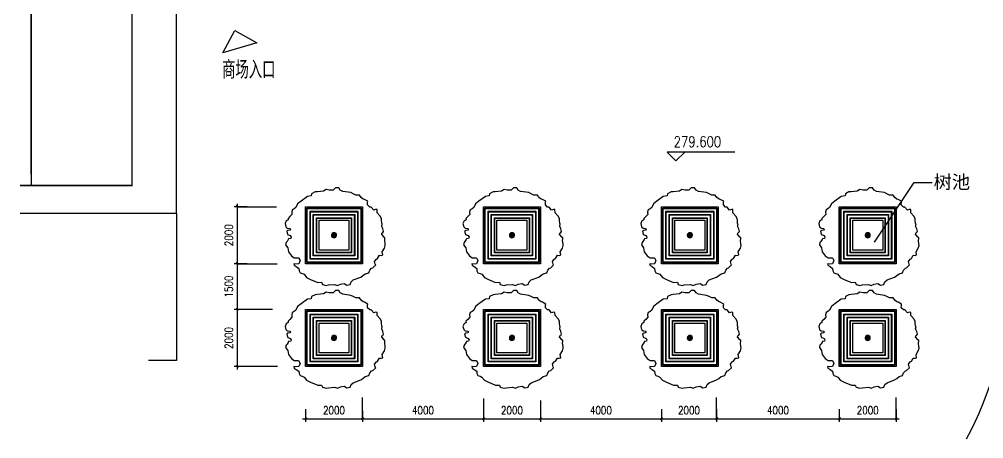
# Model space of a CAD drawing. Extents: x 249174 to 363784, y -3149 to 82603.
# Drawn here: x 249333 to 281856, y -3149 to 10978 of the extents above; entities that cross this region are included whole.
import ezdxf
from ezdxf.enums import TextEntityAlignment as Align

# ---------------------------------------------------------------- set-up
doc = ezdxf.new("R2010")
doc.units = 0
doc.header["$LTSCALE"] = 1000
doc.header["$MEASUREMENT"] = 0
doc.linetypes.add('DASH', pattern=[0.35, 0.25, -0.1])
doc.linetypes.add('DOTE', pattern=[2.42, 2, -0.2, 0.02, -0.2])
doc.layers.get('0').update_dxf_attribs({"linetype": 'CONTINUOUS'})
doc.layers.get('DEFPOINTS').update_dxf_attribs({"color": 6, "linetype": 'CONTINUOUS'})
for name, color, linetype in [('111', 4, 'CONTINUOUS'), ('3', 84, 'CONTINUOUS'), ('7', 7, 'CONTINUOUS'), ('BB', 5, 'CONTINUOUS'), ('DIM', 3, 'CONTINUOUS'), ('DOTE', 4, 'DOTE'), ('LAYER1', 7, 'CONTINUOUS'), ('LAYER7', 8, 'CONTINUOUS'), ('LAYER8', 84, 'CONTINUOUS'), ('PUB_TEXT', 7, 'CONTINUOUS'), ('WALL', 255, 'CONTINUOUS')]:
    doc.layers.add(name, color=color, linetype=linetype)
doc.styles.add('DIM_FONT', font='SIMPLEX', dxfattribs={"width": 0.8})
doc.styles.add('HZ1', font='txt', dxfattribs={"width": 0.75, "height": 8, "bigfont": 'HZTXT.SHX'})
doc.styles.add('STSL', font='TIMES.TTF')
doc.dimstyles.new('NORMAL', dxfattribs={"dimtxt": 200, "dimasz": 1, "dimexe": 250, "dimexo": 300, "dimgap": 150, "dimtad": 1, "dimdec": 0, "dimzin": 0, "dimtxsty": 'DIM_FONT', "dimblk": '_DIMX', "dimblk1": '_DIMX', "dimblk2": '_DIMX', "dimsah": 1, "dimcen": 100, "dimdle": 250, "dimclrd": 3, "dimclre": 3, "dimclrt": 7, "dimazin": 3, "dimtfac": 1, "dimtdec": 0, "dimtix": 1, "dimtmove": 0, "dimatfit": 3, "dimtolj": 1, "dimtzin": 0})

# ---------------------------------------------------------------- blocks, each defined once
blk = doc.blocks.new('A$C145008A3')
at = {"layer": 'LAYER7'}
h = blk.add_hatch(dxfattribs=at)
h.set_pattern_fill('ANSI31', color=256, style=0)
h.set_pattern_definition([(45, (-105682.65304, 2901.07891), (-0.08838834765, 0.08838834765), [])])
h.paths.add_polyline_path([(750, 672, 1), (678, 672, 1)])
blk.add_circle((714, 672), 36.4, dxfattribs=at)
at = {"layer": 'LAYER8'}
blk.add_lwpolyline([(683, 19), (593, 12), (562, 8), (507, 23), (496, 54), (440, 52), (337, 100), (281, 129), (246, 177), (219, 190), (189, 200), (175, 230), (172, 264), (137, 290), (106, 310), (103, 331), (72, 342), (49, 376), (51, 423), (69, 448), (108, 457), (111, 471), (99, 480), (72, 480), (53, 489), (55, 537), (92, 561), (99, 584), (90, 602), (60, 600), (53, 613), (30, 634), (16, 646), (0, 680), (23, 728), (23, 784), (54, 851), (89, 888), (151, 896), (164, 942), (136, 983), (95, 979), (67, 971), (67, 992), (94, 1017), (125, 1048), (122, 1083), (131, 1115), (159, 1129), (184, 1146), (211, 1198), (262, 1237), (356, 1300), (411, 1307), (418, 1339), (469, 1363), (501, 1363), (591, 1371), (628, 1396), (674, 1382), (730, 1383), (764, 1414), (813, 1414), (834, 1380), (868, 1359), (983, 1339), (1018, 1323), (1056, 1302), (1109, 1299), (1130, 1264), (1161, 1241), (1178, 1237), (1227, 1206), (1223, 1193), (1221, 1154), (1252, 1123), (1272, 1120), (1307, 1078), (1335, 1085), (1356, 1083), (1356, 1037), (1398, 989), (1416, 954), (1417, 931), (1420, 882), (1429, 859), (1431, 845), (1418, 833), (1405, 806), (1393, 792), (1401, 770), (1414, 765), (1429, 751), (1428, 731), (1427, 713), (1417, 670), (1431, 640), (1425, 632), (1430, 583), (1433, 560), (1421, 523), (1387, 469), (1394, 424), (1373, 418), (1345, 420), (1317, 374), (1297, 367), (1271, 332), (1280, 294), (1286, 281), (1242, 244), (1225, 237), (1199, 209), (1183, 171), (1132, 160), (1098, 134), (1066, 112), (955, 74), (924, 48), (909, 11), (861, 4), (822, 29), (767, 21), (724, 0)], close=True, dxfattribs=at)
blk = doc.blocks.new('A$C5CEE05E3')
at = {"layer": 'LAYER1', "xscale": 1.495, "yscale": 1.495, "zscale": 1.495}
blk.add_blockref('A$C145008A3', (0, 0), dxfattribs=at)
blk = doc.blocks.new('TREE-1')
at = {"layer": 'LAYER1'}
blk.add_lwpolyline([(799, -800), (-800, -800), (-800, 799), (799, 799)], close=True, dxfattribs=at)
at = {"layer": 'LAYER7'}
for points in [[(762, -762), (-762, -762), (-762, 762), (762, 762)], [(751, -752), (-752, -752), (-752, 751), (751, 751)], [(672, -672), (-672, -672), (-672, 672), (672, 672)], [(661, -662), (-662, -662), (-662, 661), (661, 661)], [(581, -582), (-582, -582), (-582, 581), (581, 581)], [(571, -572), (-572, -572), (-572, 571), (571, 571)], [(491, -492), (-492, -492), (-492, 491), (491, 491)], [(481, -482), (-482, -482), (-482, 481), (481, 481)], [(419, -420), (-420, -420), (-420, 419), (419, 419)]]:
    blk.add_lwpolyline(points, close=True, dxfattribs=at)
at = {"layer": 'LAYER7', "xscale": -1.3, "yscale": 1.3, "zscale": 1.3, "rotation": 190.6488377411319}
blk.add_blockref('A$C5CEE05E3', (-1605, 1027), dxfattribs=at)
blk = doc.blocks.new('A$C269D3559')
at = {"layer": 'DOTE', "linetype": 'BYBLOCK', "xscale": 1.2, "yscale": 1.2, "zscale": 1.2}
blk.add_blockref('TREE-1', (1653, 1696), dxfattribs=at)
blk = doc.blocks.new('_OBLIQUE')
at = {"color": 0, "linetype": 'BYBLOCK'}
blk.add_line((-0.5, -0.5), (0.5, 0.5), dxfattribs=at)
blk = doc.blocks.new('*D246')
at = {"color": 3, "linetype": 'BYBLOCK'}
for p, q in [((276823, -53856), (276823, -54638)), ((278742, -53922), (278742, -54638)), ((276723, -54538), (278842, -54538))]:
    blk.add_line(p, q, dxfattribs=at)
at = {"layer": 'DEFPOINTS', "color": 0, "linetype": 'BYBLOCK'}
for p in [(276823, -53756), (278742, -53822), (278742, -54538)]:
    blk.add_point(p, dxfattribs=at)
at = {"color": 3, "linetype": 'BYBLOCK', "xscale": 75, "yscale": 75, "zscale": 75, "rotation": 180}
blk.add_blockref('_OBLIQUE', (276823, -54538), dxfattribs=at)
at = {"color": 3, "linetype": 'BYBLOCK', "xscale": 75, "yscale": 75, "zscale": 75}
blk.add_blockref('_OBLIQUE', (278742, -54538), dxfattribs=at)
at = {"color": 7, "linetype": 'BYBLOCK', "insert": (277782, -54253), "char_height": 270, "attachment_point": 5, "style": 'DIM_FONT'}
blk.add_mtext('\\A1;2000', dxfattribs=at)
blk = doc.blocks.new('_DIMX')
blk.add_line((-150, 0), (150, 0))
at = {"const_width": 50}
blk.add_lwpolyline([(-70, -70), (70, 70)], dxfattribs=at)
blk = doc.blocks.new('*D235')
at = {"color": 3, "linetype": 'BYBLOCK'}
for p, q in [((268854, -49314), (268418, -49314)), ((268518, -49214), (268518, -50957)), ((268854, -50857), (268418, -50857))]:
    blk.add_line(p, q, dxfattribs=at)
at = {"layer": 'DEFPOINTS', "color": 0, "linetype": 'BYBLOCK'}
for p in [(268954, -49314), (268518, -50857), (268954, -50857)]:
    blk.add_point(p, dxfattribs=at)
at = {"color": 3, "linetype": 'BYBLOCK', "xscale": 75, "yscale": 75, "zscale": 75}
for p, rotation in [((268518, -49314), 90), ((268518, -50857), 270)]:
    blk.add_blockref('_OBLIQUE', p, dxfattribs=dict(at, rotation=rotation))
at = {"color": 7, "linetype": 'BYBLOCK', "insert": (268233, -50085), "char_height": 270, "attachment_point": 5, "rotation": 90, "style": 'DIM_FONT'}
blk.add_mtext('\\A1;1500', dxfattribs=at)
blk = doc.blocks.new('*D234')
at = {"color": 3, "linetype": 'BYBLOCK'}
for p, q in [((269710, -50857), (268418, -50857)), ((268518, -50757), (268518, -52875)), ((269882, -52775), (268418, -52775))]:
    blk.add_line(p, q, dxfattribs=at)
at = {"layer": 'DEFPOINTS', "color": 0, "linetype": 'BYBLOCK'}
for p in [(269810, -50857), (268518, -52775), (269982, -52775)]:
    blk.add_point(p, dxfattribs=at)
at = {"color": 3, "linetype": 'BYBLOCK', "xscale": 75, "yscale": 75, "zscale": 75}
for p, rotation in [((268518, -50857), 90), ((268518, -52775), 270)]:
    blk.add_blockref('_OBLIQUE', p, dxfattribs=dict(at, rotation=rotation))
at = {"color": 7, "linetype": 'BYBLOCK', "insert": (268233, -51816), "char_height": 270, "attachment_point": 5, "rotation": 90, "style": 'DIM_FONT'}
blk.add_mtext('\\A1;2000', dxfattribs=at)
blk = doc.blocks.new('*D232')
at = {"color": 3, "linetype": 'BYBLOCK'}
for p, q in [((270823, -54219), (270823, -54638)), ((272742, -54273), (272742, -54638)), ((270723, -54538), (272842, -54538))]:
    blk.add_line(p, q, dxfattribs=at)
at = {"layer": 'DEFPOINTS', "color": 0, "linetype": 'BYBLOCK'}
for p in [(270823, -54119), (272742, -54173), (272742, -54538)]:
    blk.add_point(p, dxfattribs=at)
at = {"color": 3, "linetype": 'BYBLOCK', "xscale": 75, "yscale": 75, "zscale": 75, "rotation": 180}
blk.add_blockref('_OBLIQUE', (270823, -54538), dxfattribs=at)
at = {"color": 3, "linetype": 'BYBLOCK', "xscale": 75, "yscale": 75, "zscale": 75}
blk.add_blockref('_OBLIQUE', (272742, -54538), dxfattribs=at)
at = {"color": 7, "linetype": 'BYBLOCK', "insert": (271782, -54253), "char_height": 270, "attachment_point": 5, "style": 'DIM_FONT'}
blk.add_mtext('\\A1;2000', dxfattribs=at)
blk = doc.blocks.new('*D230')
at = {"color": 3, "linetype": 'BYBLOCK'}
for p, q in [((276823, -53922), (276823, -54638)), ((272742, -54273), (272742, -54638)), ((272642, -54538), (276923, -54538))]:
    blk.add_line(p, q, dxfattribs=at)
at = {"layer": 'DEFPOINTS', "color": 0, "linetype": 'BYBLOCK'}
for p in [(276823, -53822), (272742, -54173), (276823, -54538)]:
    blk.add_point(p, dxfattribs=at)
at = {"color": 3, "linetype": 'BYBLOCK', "xscale": 75, "yscale": 75, "zscale": 75, "rotation": 180}
blk.add_blockref('_OBLIQUE', (272742, -54538), dxfattribs=at)
at = {"color": 3, "linetype": 'BYBLOCK', "xscale": 75, "yscale": 75, "zscale": 75}
blk.add_blockref('_OBLIQUE', (276823, -54538), dxfattribs=at)
at = {"color": 7, "linetype": 'BYBLOCK', "insert": (274782, -54253), "char_height": 270, "attachment_point": 5, "style": 'DIM_FONT'}
blk.add_mtext('\\A1;4000', dxfattribs=at)
blk = doc.blocks.new('*D233')
at = {"color": 3, "linetype": 'BYBLOCK'}
for p, q in [((268854, -47396), (268418, -47396)), ((268518, -47296), (268518, -49414)), ((268854, -49314), (268418, -49314))]:
    blk.add_line(p, q, dxfattribs=at)
at = {"layer": 'DEFPOINTS', "color": 0, "linetype": 'BYBLOCK'}
for p in [(268954, -47396), (268518, -49314), (268954, -49314)]:
    blk.add_point(p, dxfattribs=at)
at = {"color": 3, "linetype": 'BYBLOCK', "xscale": 75, "yscale": 75, "zscale": 75}
for p, rotation in [((268518, -47396), 90), ((268518, -49314), 270)]:
    blk.add_blockref('_OBLIQUE', p, dxfattribs=dict(at, rotation=rotation))
at = {"color": 7, "linetype": 'BYBLOCK', "insert": (268233, -48355), "char_height": 270, "attachment_point": 5, "rotation": 90, "style": 'DIM_FONT'}
blk.add_mtext('\\A1;2000', dxfattribs=at)
blk = doc.blocks.new('*D245')
at = {"color": 3, "linetype": 'BYBLOCK'}
for p, q in [((284684, -54219), (284684, -54638)), ((288823, -54219), (288823, -54638)), ((284584, -54538), (288923, -54538))]:
    blk.add_line(p, q, dxfattribs=at)
at = {"layer": 'DEFPOINTS', "color": 0, "linetype": 'BYBLOCK'}
for p in [(284684, -54119), (288823, -54119), (288823, -54538)]:
    blk.add_point(p, dxfattribs=at)
at = {"color": 3, "linetype": 'BYBLOCK', "xscale": 75, "yscale": 75, "zscale": 75, "rotation": 180}
blk.add_blockref('_OBLIQUE', (284684, -54538), dxfattribs=at)
at = {"color": 3, "linetype": 'BYBLOCK', "xscale": 75, "yscale": 75, "zscale": 75}
blk.add_blockref('_OBLIQUE', (288823, -54538), dxfattribs=at)
at = {"color": 7, "linetype": 'BYBLOCK', "insert": (286754, -54253), "char_height": 270, "attachment_point": 5, "style": 'DIM_FONT'}
blk.add_mtext('\\A1;4000', dxfattribs=at)
blk = doc.blocks.new('*D244')
at = {"color": 3, "linetype": 'BYBLOCK'}
for p, q in [((282823, -54219), (282823, -54638)), ((284684, -54215), (284684, -54638)), ((282723, -54538), (284784, -54538))]:
    blk.add_line(p, q, dxfattribs=at)
at = {"layer": 'DEFPOINTS', "color": 0, "linetype": 'BYBLOCK'}
for p in [(282823, -54119), (284684, -54115), (284684, -54538)]:
    blk.add_point(p, dxfattribs=at)
at = {"color": 3, "linetype": 'BYBLOCK', "xscale": 75, "yscale": 75, "zscale": 75, "rotation": 180}
blk.add_blockref('_OBLIQUE', (282823, -54538), dxfattribs=at)
at = {"color": 3, "linetype": 'BYBLOCK', "xscale": 75, "yscale": 75, "zscale": 75}
blk.add_blockref('_OBLIQUE', (284684, -54538), dxfattribs=at)
at = {"color": 7, "linetype": 'BYBLOCK', "insert": (283754, -54253), "char_height": 270, "attachment_point": 5, "style": 'DIM_FONT'}
blk.add_mtext('\\A1;2000', dxfattribs=at)
blk = doc.blocks.new('*D242')
at = {"color": 3, "linetype": 'BYBLOCK'}
for p, q in [((278742, -53922), (278742, -54638)), ((282823, -54219), (282823, -54638)), ((278642, -54538), (282923, -54538))]:
    blk.add_line(p, q, dxfattribs=at)
at = {"layer": 'DEFPOINTS', "color": 0, "linetype": 'BYBLOCK'}
for p in [(278742, -53822), (282823, -54119), (282823, -54538)]:
    blk.add_point(p, dxfattribs=at)
at = {"color": 3, "linetype": 'BYBLOCK', "xscale": 75, "yscale": 75, "zscale": 75, "rotation": 180}
blk.add_blockref('_OBLIQUE', (278742, -54538), dxfattribs=at)
at = {"color": 3, "linetype": 'BYBLOCK', "xscale": 75, "yscale": 75, "zscale": 75}
blk.add_blockref('_OBLIQUE', (282823, -54538), dxfattribs=at)
at = {"color": 7, "linetype": 'BYBLOCK', "insert": (280782, -54253), "char_height": 270, "attachment_point": 5, "style": 'DIM_FONT'}
blk.add_mtext('\\A1;4000', dxfattribs=at)
blk = doc.blocks.new('*D243')
at = {"color": 3, "linetype": 'BYBLOCK'}
for p, q in [((288823, -54219), (288823, -54638)), ((290742, -54219), (290742, -54638)), ((288723, -54538), (290842, -54538))]:
    blk.add_line(p, q, dxfattribs=at)
at = {"layer": 'DEFPOINTS', "color": 0, "linetype": 'BYBLOCK'}
for p in [(288823, -54119), (290742, -54119), (290742, -54538)]:
    blk.add_point(p, dxfattribs=at)
at = {"color": 3, "linetype": 'BYBLOCK', "xscale": 75, "yscale": 75, "zscale": 75, "rotation": 180}
blk.add_blockref('_OBLIQUE', (288823, -54538), dxfattribs=at)
at = {"color": 3, "linetype": 'BYBLOCK', "xscale": 75, "yscale": 75, "zscale": 75}
blk.add_blockref('_OBLIQUE', (290742, -54538), dxfattribs=at)
at = {"color": 7, "linetype": 'BYBLOCK', "insert": (289782, -54253), "char_height": 270, "attachment_point": 5, "style": 'DIM_FONT'}
blk.add_mtext('\\A1;2000', dxfattribs=at)

msp = doc.modelspace()

# ---------------------------------------------------------------- linework, layer by layer
at = {"layer": '111', "linetype": 'BYBLOCK'}
for p, q in [((278168.6, 3465.9), (279508.3, 5475)), ((279508.3, 5475), (280120.8, 5475))]:
    msp.add_line(p, q, dxfattribs=at)
at = {"layer": '3'}
for p, q in [((273468.3, 6500.9), (271179.3, 6500.9)), ((271179.3, 6500.9), (271477.4, 6207.3)), ((271477.4, 6207.3), (271775.5, 6500.9)), ((254635.9, 4431.2), (249357.9, 4431.2)), ((254635.9, -513.7), (253688.1, -516.3))]:
    msp.add_line(p, q, dxfattribs=at)
at = {"layer": 'BB'}
msp.add_arc((270709.1, 2530.9), 12000, 331.74822, 356.15941, dxfattribs=at)
at = {"layer": 'DEFPOINTS', "color": 0, "linetype": 'BYBLOCK'}
for p in [(266905.2, 4664.5), (270986.4, 4664.5)]:
    msp.add_point(p, dxfattribs=at)
at = {"layer": 'DIM', "linetype": 'BYBLOCK'}
for p, q in [((256681.5, 4663), (258012.2, 4663)), ((256667, 2745.7), (258026.4, 2745.7)), ((260905.2, -2477.6), (260905.2, -1762.3)), ((272847.6, -2477.6), (272847.6, -1762.3)), ((278905.2, -2508.6), (278905.2, -1762.3))]:
    msp.add_line(p, q, dxfattribs=at)
at = {"layer": 'DOTE', "linetype": 'BYBLOCK'}
msp.add_line((254635.9, 4431.2), (254635.9, -513.7), dxfattribs=at)
at = {"layer": 'WALL'}
for p, q in [((254635.9, 4431.2), (254635.9, 11932)), ((256197.6, 9851.1), (256604.3, 10595.7)), ((256604.3, 10595.7), (257349, 10189)), ((257349, 10189), (256197.6, 9851.1))]:
    msp.add_line(p, q, dxfattribs=at)
at = {"layer": 'WALL', "const_width": 50}
for points in [[(249736.3, 5379.5), (249731.7, 11787.7), (250849.9, 11788.5), (250847.9, 14554.4), (249776.9, 14553.6), (249773.6, 19050.5), (249357.9, 19050.2)], [(249357.9, 5379.5), (253136.3, 5379.5), (253129.8, 14330.9), (257529.8, 14334.1)]]:
    msp.add_lwpolyline(points, dxfattribs=at)

# ---------------------------------------------------------------- block references
at = {"layer": 'DOTE', "linetype": 'BYBLOCK'}
for p in [(258293, 2008.7), (264293, 2008.7), (270293, 2008.7), (276293, 2008.7), (258293, -1452.3), (264293, -1452.3), (270293, -1452.3), (276293, -1452.3)]:
    msp.add_blockref('A$C269D3559', p, dxfattribs=at)

# ---------------------------------------------------------------- texts
at = {"layer": '111', "linetype": 'BYBLOCK', "style": 'STSL'}
msp.add_text('树池', height=450, dxfattribs=at).set_placement((280167.4, 5273.3))
at = {"layer": '7', "color": 7, "linetype": 'DASH', "style": 'HZ1', "width": 0.75}
msp.add_text('商场入口', height=600, dxfattribs=at).set_placement((257072.3, 9310.7), align=Align.MIDDLE)
at = {"layer": 'PUB_TEXT', "linetype": 'CONTINUOUS', "style": 'DIM_FONT', "width": 0.8}
msp.add_text('279.600', height=360, dxfattribs=at).set_placement((271398.2, 6673.8))

# ---------------------------------------------------------------- dimensions: what is measured, and where the dimension line sits
at = {"layer": 'DIM', "linetype": 'BYBLOCK'}
for base, p1, p2, angle, text, picture, middle in [((256681.5, 2745.7), (257117, 4664.5), (257117, 2745.7), 90, '2000', '*D233', (256396.5, 3705.1)), ((256681.5, 1203.5), (257117, 2745.7), (257117, 1203.5), 90, '1500', '*D235', (256396.5, 1974.6)), ((256681.5, -715.3), (257973.5, 1203.5), (258145, -715.3), 90, '2000', '*D234', (256396.5, 244.1)), ((264986.4, -2477.6), (260905.2, -2113), (264986.4, -1762.3), 180, '4000', '*D230', (262945.8, -2192.6)), ((266905.2, -2477.6), (264986.4, -1696.4), (266905.2, -1762.3), 180, '2000', '*D246', (265945.8, -2192.6)), ((260905.2, -2477.6), (258986.4, -2058.6), (260905.2, -2113), 180, '2000', '*D232', (259945.8, -2192.6)), ((272847.6, -2477.6), (270986.4, -2058.6), (272847.6, -2055.4), 180, '2000', '*D244', (271917, -2192.6)), ((276986.4, -2477.6), (272847.6, -2058.6), (276986.4, -2058.6), 180, '4000', '*D245', (274917, -2192.6)), ((278905.2, -2477.6), (276986.4, -2058.6), (278905.2, -2058.6), 180, '2000', '*D243', (277945.8, -2192.6))]:
    dim = msp.add_linear_dim(base=base, p1=p1, p2=p2, angle=angle, text=text, dimstyle='NORMAL', override={"dimtxt": 270, "dimasz": 75, "dimexe": 100, "dimexo": 100, "dimblk1": 'OBLIQUE', "dimblk2": 'OBLIQUE', "dimdle": 100}, dxfattribs=at)
    dim.commit()
    dim.dimension.update_dxf_attribs({"geometry": picture, "text_midpoint": middle, "insert": (-11836.7, 52060.1)})
dim = msp.add_linear_dim(base=(270986.4, -2477.6), p1=(266905.2, -1762.3), p2=(270986.4, -2058.6), text='4000', dimstyle='NORMAL', override={"dimtxt": 270, "dimasz": 75, "dimexe": 100, "dimexo": 100, "dimblk1": 'OBLIQUE', "dimblk2": 'OBLIQUE', "dimdle": 100}, dxfattribs=at)
dim.commit()
dim.dimension.update_dxf_attribs({"geometry": '*D242', "text_midpoint": (268945.8, -2192.6), "insert": (-11836.7, 52060.1)})

doc.saveas('drawing.dxf')
